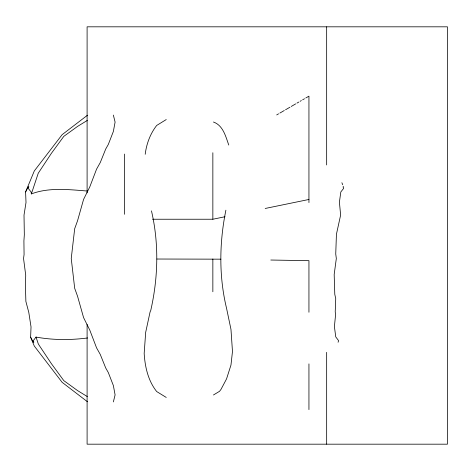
<?xml version="1.0" encoding="UTF-8"?>
<svg xmlns="http://www.w3.org/2000/svg" width="471" height="471" viewBox="0 0 471 471"><rect width="100%" height="100%" fill="white"/><g stroke="black" fill="none" stroke-linecap="round" stroke-linejoin="round"><path stroke-width="0.71" d="M145.203 154.288C146.463 143.938 150.231 133.74 156.678 125.457L166.245 119.563M225.892 210.196C219.321 242.506 218.785 276.2 226.557 308.293L230.973 329.394L232.474 351.49L230.973 365.025L226.557 378.884L221.017 389.346L219.545 391.313L213.445 394.981M338.078 342.258L338.584 340.645L335.752 336.889L334.404 326.591L335.658 313.922L335.217 312.061L335.729 298.632L334.781 294.293L334.18 274.493L336.323 258.502L335.741 254.022L336.429 234.264L340.627 215.064L339.403 202.136L340.827 191.962L343.595 188.453L343.059 186.734L343.565 186.793M87.618 191.055C69.237 189.613 48.913 187.181 31.357 193.922L38.251 173.222L51.345 153.393L63.815 136.355L77.562 126.416L87.329 120.411M87.459 401.763L62.131 382.322L34.301 346.055L30.621 337.177L31.033 326.927L28.808 312.503L25.876 301.393L25.487 288.093L25.699 275.046L23.55 258.502L24.074 254.57L23.909 240.875L24.327 234.776L24.015 215.106L26.011 202.477L25.593 191.962L34.301 170.944L62.131 134.677L87.459 115.236M113.37 401.916L115.095 394.898L113.37 385.572L108.312 372.567L105.734 368.022L100.264 354.445L96.573 347.881L89.773 330.083L83.579 317.607L77.562 296.277L74.689 288.311L71.245 258.502L74.689 228.688L77.562 220.722L83.579 199.392L89.773 186.916L96.573 169.118L100.264 162.554L105.734 148.977L108.312 144.432L113.37 131.427L115.095 122.101L113.37 115.083M25.593 191.962L28.254 186.804L28.849 186.734L28.319 188.453L31.08 191.962L31.357 193.922M87.618 337.966C70.52 340.186 53.005 340.174 36.02 337.071L33.329 340.645L33.835 342.258L33.3 342.335L30.621 337.177M276.701 114.924L278.596 113.817M279.862 113.081L284.29 110.508M285.55 109.772L289.977 107.194M291.243 106.458L295.664 103.885M296.93 103.149L298.826 102.042M300.092 101.306L301.358 100.57M302.623 99.834L304.519 98.733M305.785 97.997L308.941 96.161L308.941 202.577M152.51 219.239L212.851 219.239L225.038 216.731M265.197 208.47L308.941 199.469M156.925 259.026L220.917 259.168M270.801 260.027L308.941 260.681L308.941 312.238M213.445 122.018C223.113 125.416 225.691 136.455 228.765 145.044M166.245 397.436L156.678 391.542C148.135 380.774 144.986 366.903 144.173 353.456L145.674 332.355L150.084 311.926L150.755 310.442C158.168 277.654 159.104 243.707 151.468 210.861M87.329 396.588L77.562 390.583L63.815 380.645L51.345 363.606L39.128 345.249L38.251 343.777L36.02 337.071M341.881 182.736L342.723 184.767M326.662 26.818L326.662 164.962M326.662 352.332L326.662 444.182M308.941 363.889L308.941 409.605M212.851 152.745L212.851 219.239M212.851 259.026L212.851 291.755M124.544 154.058L124.544 214.293M87.1 192.88L87.1 26.818L447.45 26.818L447.45 444.182L87.1 444.182L87.1 324.413"/></g></svg>
